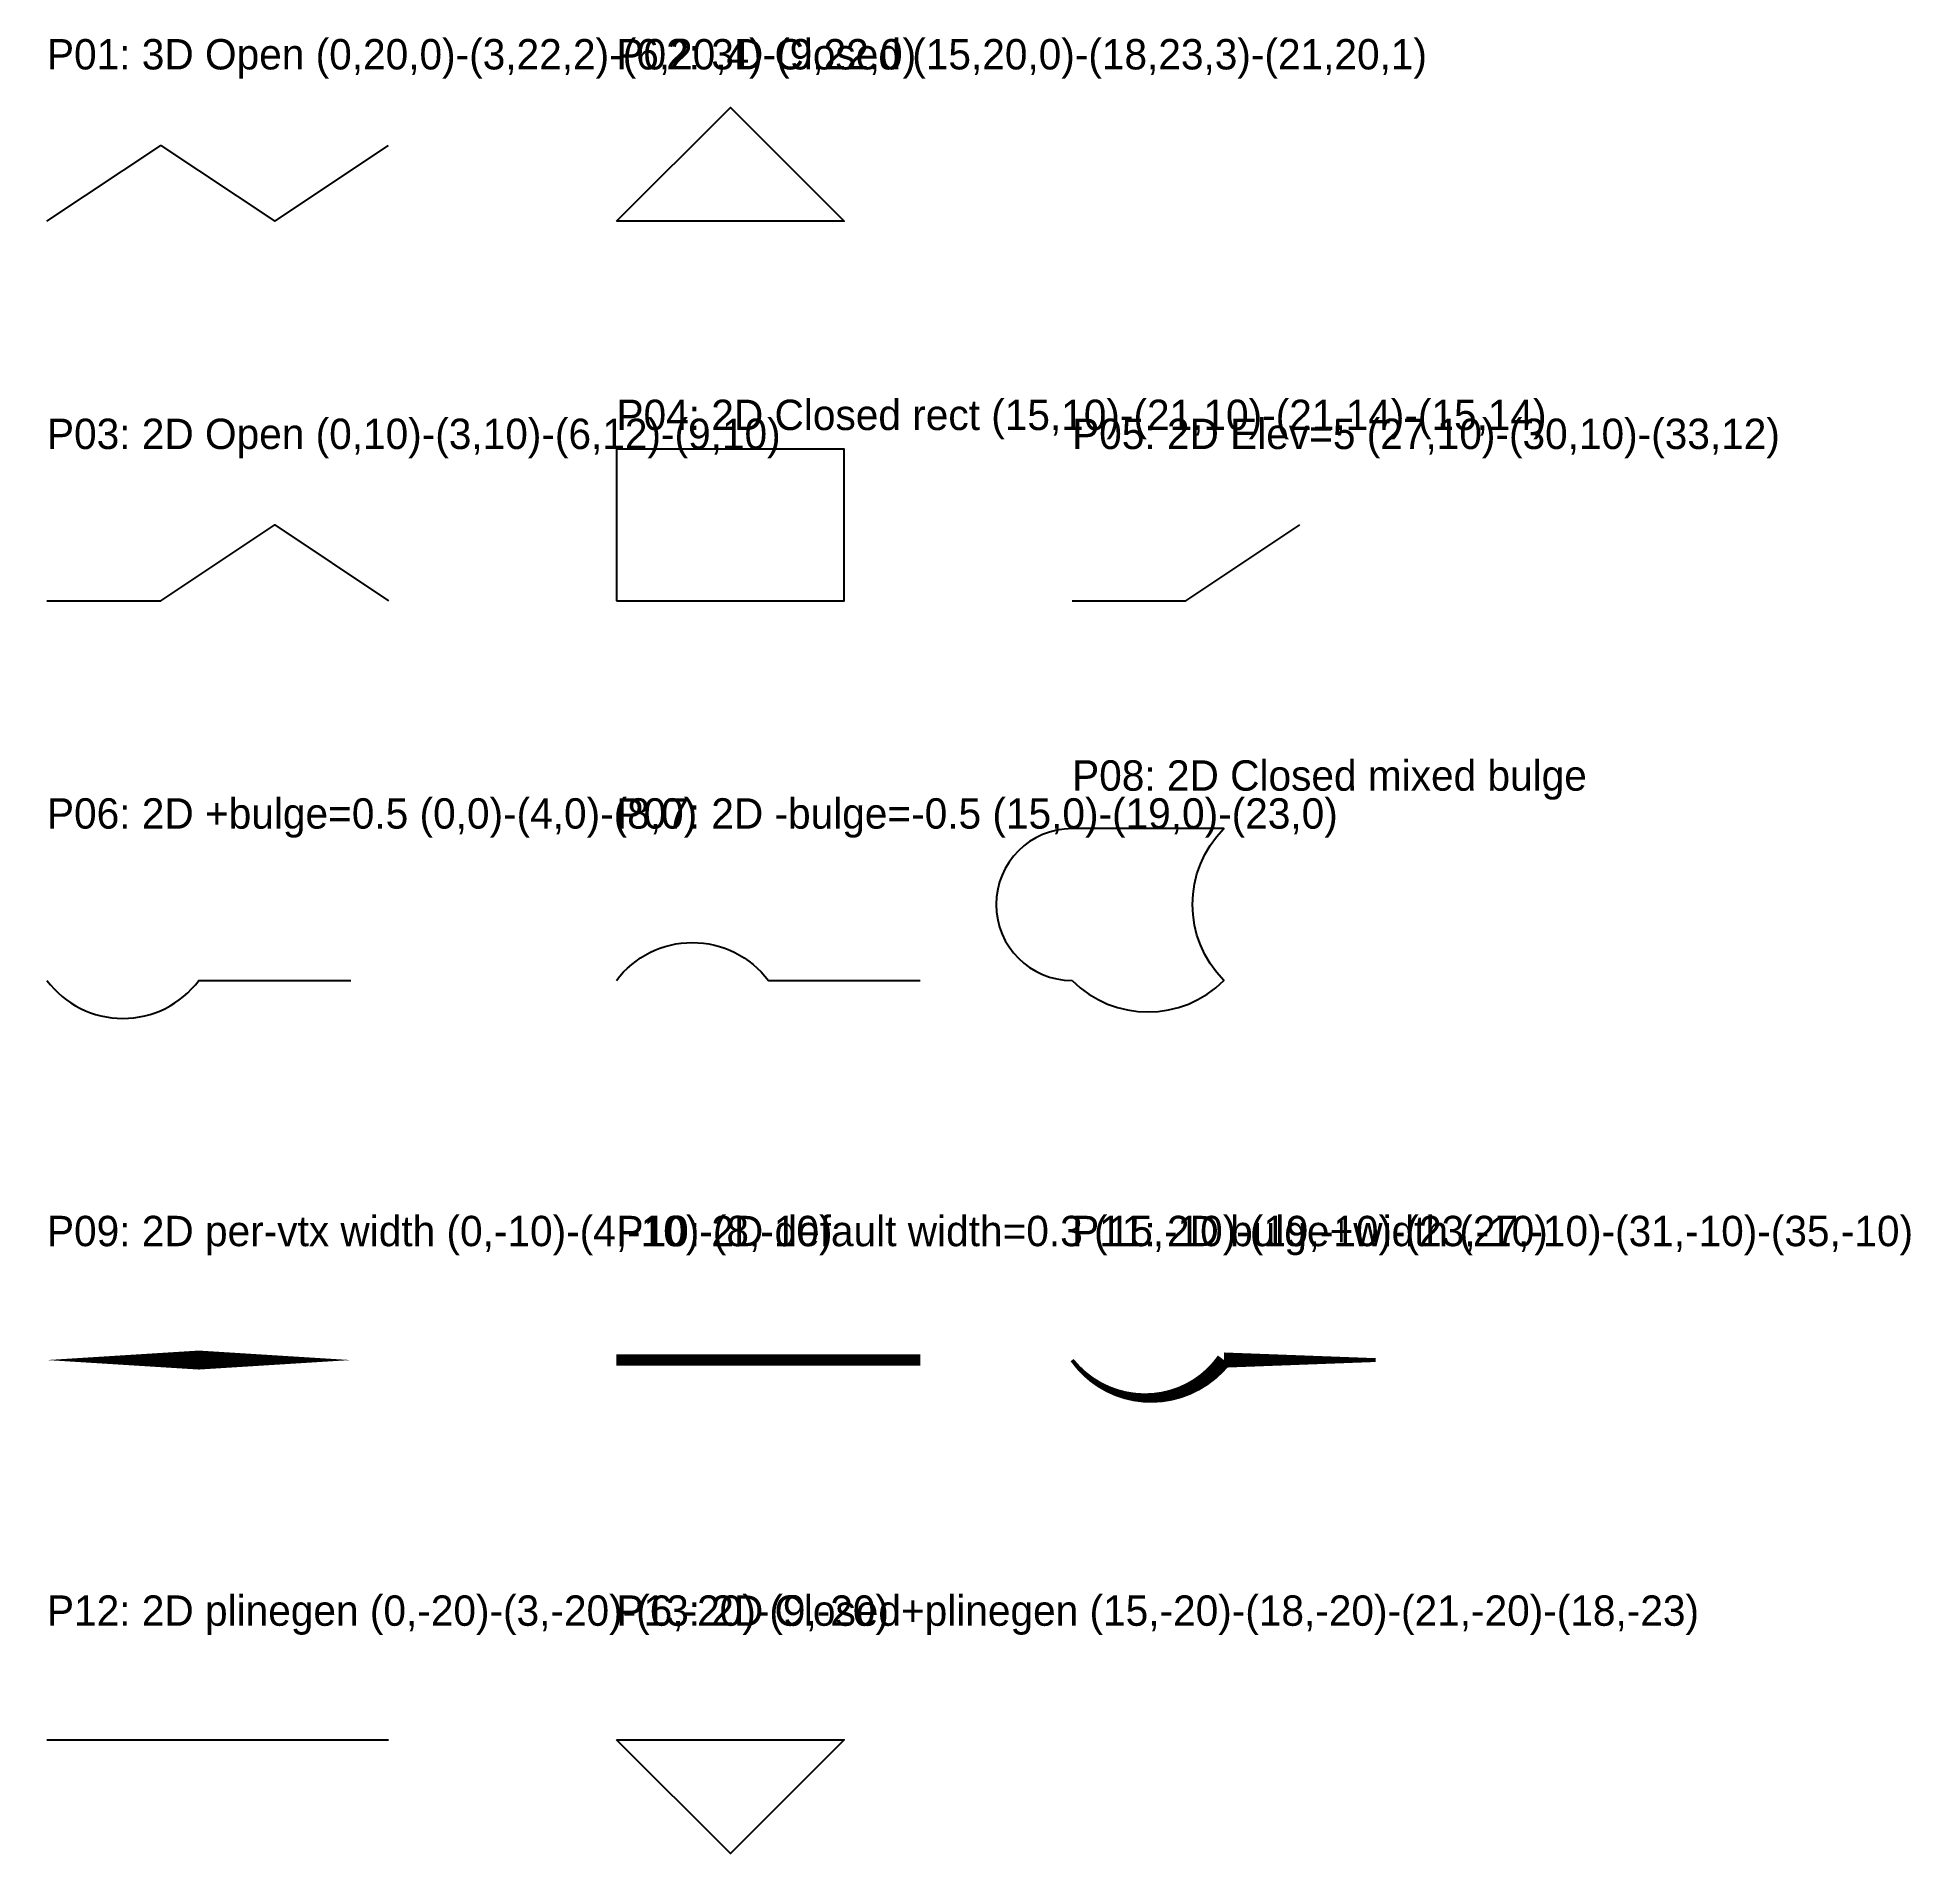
# Model space of a CAD drawing. Extents: x -0.2 to 49.1, y -23 to 24.8.
import ezdxf

# ---------------------------------------------------------------- set-up
doc = ezdxf.new("R2010")
doc.units = 0
doc.header["$MEASUREMENT"] = 0

msp = doc.modelspace()

# ---------------------------------------------------------------- linework, layer by layer
msp.add_lwpolyline([(15, 10), (21, 10), (21, 14), (15, 14)], close=True)
for points in [[(0, 10), (3, 10), (6, 12), (9, 10)], [(27, 10), (30, 10), (33, 12)]]:
    msp.add_lwpolyline(points)
msp.add_lwpolyline([(27, 0, 0.414), (31, 0, -0.414), (31, 4), (27, 4, 1)], format="xyb", close=True)
for points, format in [([(15, 0, -0.5), (19, 0), (23, 0)], "xyb"), ([(0, 0, 0.5), (4, 0), (8, 0)], "xyb"), ([(0, -10, 0, 0.5, 0), (4, -10, 0.5, 0, 0), (8, -10, 0, 0, 0)], "xyseb"), ([(27, -10, 0.1, 0.4, 0.5), (31, -10, 0.4, 0.1, 0), (35, -10, 0, 0, 0)], "xyseb")]:
    msp.add_lwpolyline(points, format=format)
at = {"const_width": 0.3}
msp.add_lwpolyline([(15, -10), (19, -10), (23, -10)], dxfattribs=at)
at = {"flags": 128}
msp.add_lwpolyline([(0, -20), (3, -20), (6, -20), (9, -20)], dxfattribs=at)
msp.add_lwpolyline([(15, -20), (18, -20), (21, -20), (18, -23)], close=True, dxfattribs=at)
msp.add_polyline3d([(15, 20, 0), (18, 23, 3), (21, 20, 1)], close=True)
msp.add_polyline3d([(0, 20, 0), (3, 22, 2), (6, 20, 4), (9, 22, 0)])

# ---------------------------------------------------------------- texts
at = {"color": 2}
for s, p in [('P01: 3D Open (0,20,0)-(3,22,2)-(6,20,4)-(9,22,0)', (0, 24)), ('P02: 3D Closed (15,20,0)-(18,23,3)-(21,20,1)', (15, 24)), ('P04: 2D Closed rect (15,10)-(21,10)-(21,14)-(15,14)', (15, 14.5)), ('P03: 2D Open (0,10)-(3,10)-(6,12)-(9,10)', (0, 14)), ('P05: 2D Elev=5 (27,10)-(30,10)-(33,12)', (27, 14)), ('P08: 2D Closed mixed bulge', (27, 5)), ('P06: 2D +bulge=0.5 (0,0)-(4,0)-(8,0)', (0, 4)), ('P07: 2D -bulge=-0.5 (15,0)-(19,0)-(23,0)', (15, 4)), ('P09: 2D per-vtx width (0,-10)-(4,-10)-(8,-10)', (0, -7)), ('P10: 2D default width=0.3 (15,-10)-(19,-10)-(23,-10)', (15, -7)), ('P11: 2D bulge+width (27,-10)-(31,-10)-(35,-10)', (27, -7)), ('P12: 2D plinegen (0,-20)-(3,-20)-(6,-20)-(9,-20)', (0, -17)), ('P13: 2D Closed+plinegen (15,-20)-(18,-20)-(21,-20)-(18,-23)', (15, -17))]:
    msp.add_text(s, height=0.8, dxfattribs=at).set_placement(p)

doc.saveas('drawing.dxf')
